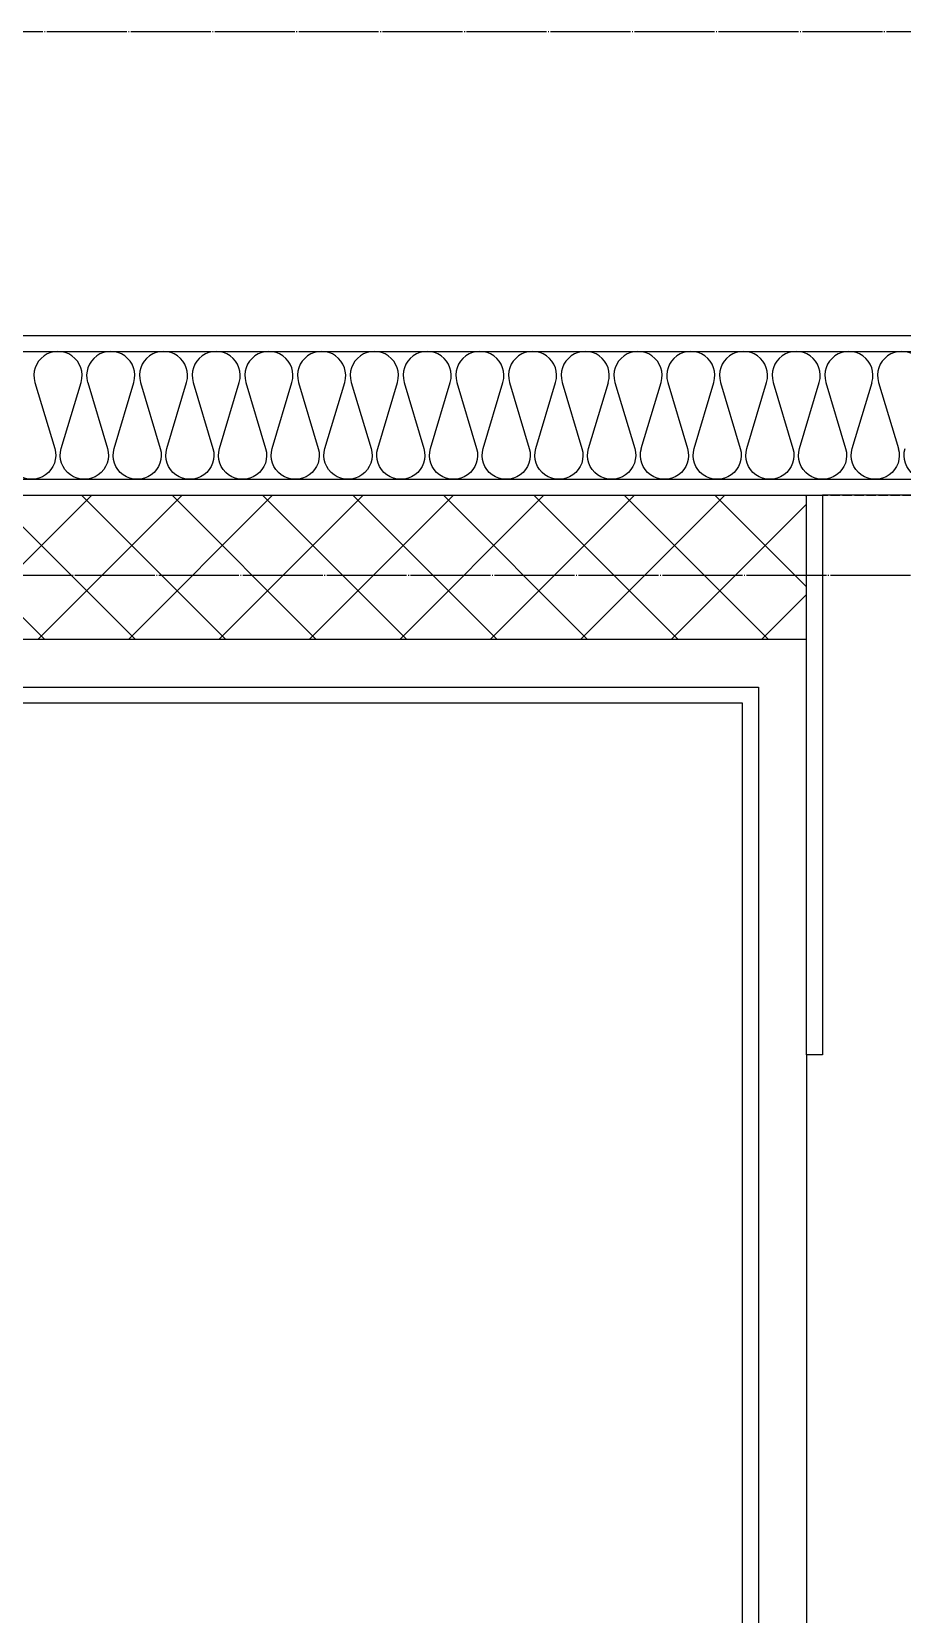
# Model space of a CAD drawing. Header units: millimetres. Extents: x 18456 to 179493, y -203649 to 469211.
# Drawn here: x 151174 to 151719, y 49986 to 50976 of the extents above; entities that cross this region are included whole.
import ezdxf

# ---------------------------------------------------------------- set-up
doc = ezdxf.new("R2010")
doc.units = ezdxf.units.MM
doc.linetypes.add('X-평면도(기본형)$0$CEN', pattern=[52.5, 50, -1, 0.5, -1])
doc.linetypes.add('X-평면도(기본형)$0$HID2', pattern=[7.5, 6, -1.5])
for name, color, linetype, true_color in [('X-평면도(기본형)$0$40HAT', 9, 'Continuous', 0x808080), ('X-평면도(기본형)$0$CEN', 1, 'X-평면도(기본형)$0$CEN', 0xff0000), ('X-평면도(기본형)$0$FIN', 9, 'Continuous', 0x808080), ('X-평면도(기본형)$0$INS', 9, 'Continuous', 0x808080), ('X-평면도(기본형)$0$INSUL', 9, 'Continuous', 0x808080), ('X-평면도(기본형)$0$MC', 7, 'Continuous', 0x7f7fff), ('X-평면도(기본형)$0$TIL', 5, 'Continuous', 0x0000ff), ('X-평면도(기본형)$0$UIS', 7, 'X-평면도(기본형)$0$HID2', 0x000000), ('X-평면도(기본형)$0$W1', 2, 'Continuous', 0xffff00), ('X-평면도(기본형)$0$W2', 3, 'Continuous', 0x00ff00)]:
    doc.layers.add(name, color=color, linetype=linetype, true_color=true_color)

# ---------------------------------------------------------------- blocks, each defined once
blk = doc.blocks.new('X-평면도(기본형)$0$BA23502100')
at = {"layer": 'X-평면도(기본형)$0$MC'}
blk.add_lwpolyline([(500, 2350), (1700, 2350), (1700, 1450), (2100, 1450), (2100, 0), (0, 0), (0, 1450), (500, 1450)], close=True, dxfattribs=at)
blk = doc.blocks.new('U49 (X-평면도(기본형)$0$ins-l)')
at = {"layer": 'X-평면도(기본형)$0$INSUL', "color": 8, "true_color": 0x808080}
for p, q in [((1149.8, 24.2), (1134.3, 75.8)), ((1170.4, 75.8), (1154.9, 24.2)), ((1191, 24.2), (1175.6, 75.8)), ((1211.6, 75.8), (1196.2, 24.2)), ((1232.2, 24.2), (1216.8, 75.8)), ((1252.8, 75.8), (1237.4, 24.2)), ((1273.5, 24.2), (1258, 75.8)), ((1294.1, 75.8), (1278.6, 24.2)), ((1314.7, 24.2), (1299.2, 75.8)), ((1335.3, 75.8), (1319.8, 24.2)), ((1355.9, 24.2), (1340.4, 75.8)), ((1376.5, 75.8), (1361, 24.2)), ((1397.1, 24.2), (1381.7, 75.8)), ((1417.7, 75.8), (1402.3, 24.2)), ((1438.3, 24.2), (1422.9, 75.8)), ((1458.9, 75.8), (1443.5, 24.2)), ((1479.5, 24.2), (1464.1, 75.8)), ((1500.2, 75.8), (1484.7, 24.2)), ((1520.8, 24.2), (1505.3, 75.8)), ((1541.4, 75.8), (1525.9, 24.2)), ((1562, 24.2), (1546.5, 75.8)), ((1582.6, 75.8), (1567.1, 24.2)), ((1603.2, 24.2), (1587.8, 75.8)), ((1623.8, 75.8), (1608.4, 24.2)), ((1644.4, 24.2), (1629, 75.8)), ((1665, 75.8), (1649.6, 24.2)), ((1685.6, 24.2), (1670.2, 75.8)), ((1706.3, 75.8), (1690.8, 24.2)), ((1726.9, 24.2), (1711.4, 75.8)), ((1747.5, 75.8), (1732, 24.2)), ((1768.1, 24.2), (1752.6, 75.8)), ((1788.7, 75.8), (1773.2, 24.2)), ((1809.3, 24.2), (1793.8, 75.8))]:
    blk.add_line(p, q, dxfattribs=at)
at = {"layer": 'X-평면도(기본형)$0$INSUL', "color": 8, "true_color": 0x808080, "extrusion": (0, 0, -1)}
for centre in [(-1111.1, 81.2), (-1152.4, 81.2), (-1193.6, 81.2), (-1234.8, 81.2), (-1276, 81.2), (-1317.2, 81.2), (-1358.5, 81.2), (-1399.7, 81.2), (-1440.9, 81.2), (-1482.1, 81.2), (-1523.3, 81.2), (-1564.6, 81.2), (-1605.8, 81.2), (-1647, 81.2), (-1688.2, 81.2), (-1729.4, 81.2), (-1770.7, 81.2), (-1811.9, 81.2)]:
    blk.add_arc(centre, 18.8, 343.3008, 196.6992, dxfattribs=at)
at = {"layer": 'X-평면도(기본형)$0$INSUL', "color": 8, "true_color": 0x808080}
for centre in [(1131.8, 18.8), (1173, 18.8), (1214.2, 18.8), (1255.4, 18.8), (1296.6, 18.8), (1337.9, 18.8), (1379.1, 18.8), (1420.3, 18.8), (1461.5, 18.8), (1502.7, 18.8), (1544, 18.8), (1585.2, 18.8), (1626.4, 18.8), (1667.6, 18.8), (1708.8, 18.8), (1750.1, 18.8), (1791.3, 18.8)]:
    blk.add_arc(centre, 18.8, 163.3008, 16.6992, dxfattribs=at)

msp = doc.modelspace()

# ---------------------------------------------------------------- hatches: boundary and pattern name
at = {"layer": 'X-평면도(기본형)$0$40HAT'}
h = msp.add_hatch(dxfattribs=at)
h.set_pattern_fill('H3', color=256, scale=40, style=0, pattern_type=2)
h.set_pattern_definition([(315, (-346622.983, -110113.196), (28.2842712, 28.2842712), []), (45, (-346622.983, -110113.196), (-28.2842712, 28.2842712), [])])
h.paths.add_polyline_path([(151658.63, 50596.08), (151658.63, 50686.08), (150038.63, 50686.08), (150038.63, 50186.08), (149138.63, 50186.08), (149138.63, 48816.08), (148418.63, 48816.08), (148418.63, 48706.08), (150018.63, 48706.08), (150018.63, 48206.08), (150228.63, 48206.08), (150228.63, 48416.08), (150128.63, 48416.08), (150128.63, 48816.08), (149228.63, 48816.08), (149228.63, 50096.08), (150128.63, 50096.08), (150128.63, 50596.08)], flags=0)

# ---------------------------------------------------------------- linework, layer by layer
at = {"layer": 'X-평면도(기본형)$0$CEN'}
for p, q in [((147718.63, 50976.08), (153748.63, 50976.08)), ((150098.63, 50636.08), (152008.63, 50636.08))]:
    msp.add_line(p, q, dxfattribs=at)
at = {"layer": 'X-평면도(기본형)$0$FIN'}
for p, q in [((150158.63, 50566.08), (151628.63, 50566.08)), ((151628.63, 50566.08), (151628.63, 48446.08))]:
    msp.add_line(p, q, dxfattribs=at)
at = {"layer": 'X-평면도(기본형)$0$INS'}
for p, q in [((148328.63, 50776.08), (152738.63, 50776.08)), ((148408.63, 50696.08), (152623.63, 50696.08))]:
    msp.add_line(p, q, dxfattribs=at)
msp.add_lwpolyline([(151658.63, 50336.08), (151658.63, 50686.08), (151668.63, 50686.08)], dxfattribs=at)
at = {"layer": 'X-평면도(기본형)$0$UIS'}
msp.add_lwpolyline([(148428.63, 46616.08), (148768.63, 46616.08), (148768.63, 50336.08), (150128.63, 50336.08), (150128.63, 50596.08), (151658.63, 50596.08), (151658.63, 50686.08), (151908.63, 50686.08), (151908.63, 50336.08), (152298.63, 50336.08), (152298.63, 49241.08), (155523.63, 49241.08), (155523.63, 45726.08)], dxfattribs=at)
at = {"layer": 'X-평면도(기본형)$0$W1'}
for p, q in [((148318.63, 50786.08), (152748.63, 50786.08)), ((151898.63, 50686.08), (151668.63, 50686.08)), ((151658.63, 50336.08), (151658.63, 48416.08))]:
    msp.add_line(p, q, dxfattribs=at)
msp.add_lwpolyline([(151668.63, 50686.08), (151668.63, 50336.08), (151658.63, 50336.08)], dxfattribs=at)
at = {"layer": 'X-평면도(기본형)$0$W2'}
for p, q in [((150038.63, 50686.08), (151658.63, 50686.08)), ((151658.63, 50596.08), (151658.63, 50686.08)), ((150128.63, 50596.08), (151658.63, 50596.08))]:
    msp.add_line(p, q, dxfattribs=at)

# ---------------------------------------------------------------- block references
at = {"layer": 'X-평면도(기본형)$0$INSUL', "xscale": 0.7999999999999998, "yscale": 0.7999999999999998, "zscale": 0.7999999999999998, "rotation": 180}
msp.add_blockref('U49 (X-평면도(기본형)$0$ins-l)', (152623.63, 50776.08), dxfattribs=at)
at = {"layer": 'X-평면도(기본형)$0$TIL', "xscale": -1, "rotation": 90}
msp.add_blockref('X-평면도(기본형)$0$BA23502100', (151618.63, 50556.08), dxfattribs=at)

doc.saveas('drawing.dxf')
